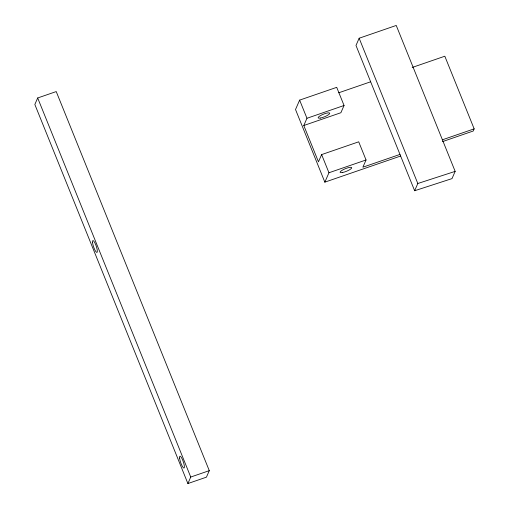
<?xml version="1.0" encoding="UTF-8"?>
<svg xmlns="http://www.w3.org/2000/svg" width="509" height="509" viewBox="0 0 509 509"><rect width="100%" height="100%" fill="white"/><g stroke="black" fill="none" stroke-linecap="round" stroke-linejoin="round"><path stroke-width="0.76" d="M37.685 97.97L34.841 104.479L187.897 483.55L206.438 477.156L209.282 470.653L56.232 91.575L37.685 97.97L190.741 477.041L187.897 483.55M399.979 154.418L362.885 167.207L366.047 159.972L358.711 141.814L321.624 154.596L318.462 161.83L303.803 125.507L340.89 112.724L344.052 105.497L336.716 87.338L299.629 100.12L295.519 109.518L324.85 182.158L400.526 156.072M303.803 125.507L306.959 118.279L299.629 100.12M359.15 38.232L355.988 45.466L414.644 190.741L451.998 178.614L455.161 171.38L396.237 25.45L359.15 38.232L417.806 183.507L414.644 190.741M324.85 182.158L328.954 172.755L321.624 154.596M412.195 67.468L444.828 56.219L474.159 128.86L473.211 131.023L442.486 141.617M338.752 92.778L370.654 81.784M306.959 118.279L344.052 105.497M328.954 172.755L366.047 159.972M442.257 139.848L474.159 128.86M190.741 477.041L209.282 470.653M417.806 183.507L455.161 171.38M342.341 172.545A6.28 1.419 -22 0 0 351.719 167.983A6.28 1.419 -22 0 0 343.709 169.414A6.28 1.419 -22 0 0 342.341 172.545M320.346 118.075A6.28 1.419 -22 0 0 329.724 113.513A6.28 1.419 -22 0 0 321.713 114.945A6.28 1.419 -22 0 0 320.346 118.075M92.543 242.488A6.28 1.374 71 0 0 96.506 252.318A6.28 1.374 71 0 0 95.711 244.689A6.28 1.374 71 0 0 92.543 242.488M179.607 458.125A6.28 1.374 71 0 0 183.577 467.956A6.28 1.374 71 0 0 182.776 460.327A6.28 1.374 71 0 0 179.607 458.125"/></g></svg>
